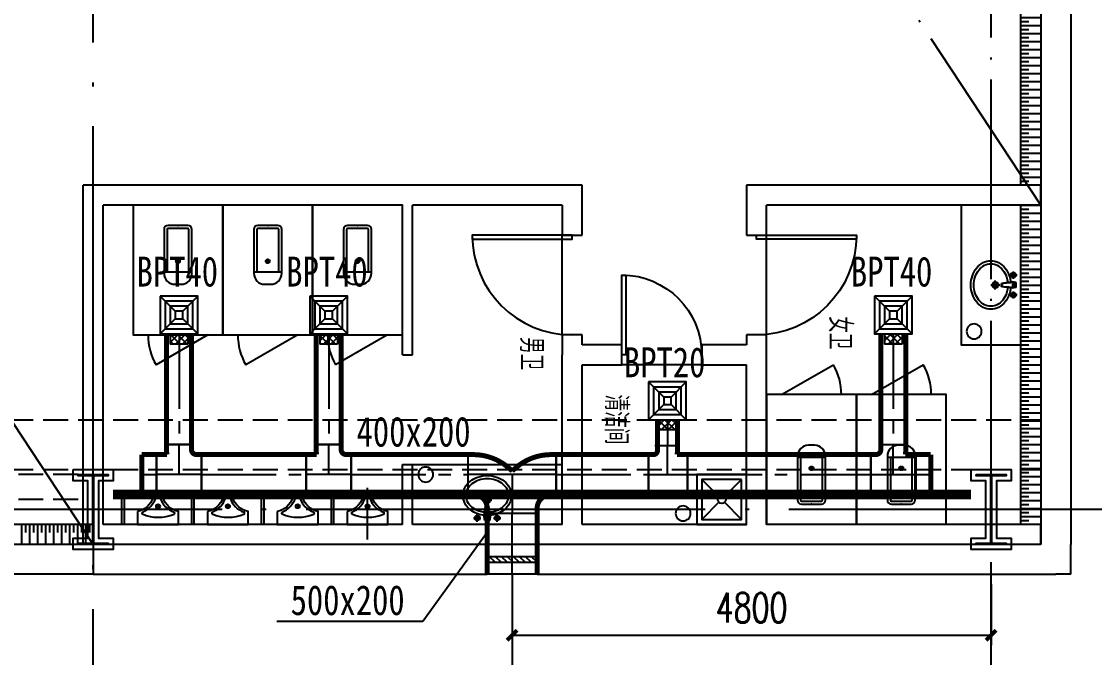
# Model space of a CAD drawing. Extents: x -555607 to 460190, y 498714 to 1664455.
# Drawn here: x -138573 to -127817, y 638585 to 644962 of the extents above; entities that cross this region are included whole.
import ezdxf

# ---------------------------------------------------------------- set-up
doc = ezdxf.new("R2010")
doc.units = 0
doc.header["$LTSCALE"] = 1000
doc.header["$MEASUREMENT"] = 0
for name, pattern in [('CENTER', [2, 1.25, -0.25, 0.25, -0.25]), ('CENTER2', [1.125, 0.75, -0.125, 0.125, -0.125]), ('DASH', [0.35, 0.25, -0.1]), ('DOTE', [2.4200000000000004, 2, -0.2, 0.02, -0.2])]:
    doc.linetypes.add(name, pattern=pattern)
doc.layers.get('Defpoints').update_dxf_attribs({"color": 210})
for name, color, linetype in [('.', 251, 'Continuous'), ('99平面图例外参$0$A-HATCH-2', 251, 'Continuous'), ('A-AXIS-DOTE', 14, 'DOTE'), ('A-HATCH-2', 251, 'Continuous'), ('A-HRAIL', 250, 'Continuous'), ('A-LIN-V', 9, 'Continuous'), ('A-SFCE', 30, 'Continuous'), ('A-TEXT', 61, 'Continuous'), ('A-WC', 223, 'Continuous'), ('A-WINDOW', 8, 'Continuous'), ('AS-COLN', 6, 'Continuous'), ('AS-WALL', 40, 'Continuous'), ('DUCT-暖通风中心线', 5, 'CENTER2'), ('DUCT-暖通风法兰', 2, 'Continuous'), ('DUCT-暖通风管', 7, 'Continuous'), ('DUCT-暖通风管端线', 2, 'Continuous'), ('TH_DIM', 3, 'Continuous'), ('建-门', 8, 'Continuous'), ('暖通', 7, 'Continuous'), ('灯具', 250, 'Continuous')]:
    doc.layers.add(name, color=color, linetype=linetype)
doc.layers.add('柱间支撑', color=6, linetype='CENTER', lineweight=0)
doc.styles.add('-黑体', font='simhei.ttf', dxfattribs={"width": 0.8})
doc.styles.add('_TCH_DIM_T3', font='SIMPLEX', dxfattribs={"width": 0.7058823529411765, "bigfont": 'GBCBIG'})
doc.styles.add('_TCH_WINDOW', font='SIMPLEX', dxfattribs={"height": 3.5, "bigfont": 'GBCBIG'})
doc.styles.add('图框宋体', font='', dxfattribs={"width": 0.75})
doc.styles.get('图框宋体').set_extended_font_data('SimSun')
doc.dimstyles.new('_TCH_ARCH&&100', dxfattribs={"dimtxt": 297.5, "dimasz": 100, "dimexe": 100, "dimexo": 100, "dimgap": 126.25, "dimtad": 1, "dimdec": 0, "dimzin": 0, "dimdsep": 46, "dimtxsty": '_TCH_DIM_T3', "dimblk": 'ARCHTICK', "dimcen": 0.09, "dimclrt": 7, "dimazin": 2, "dimtfac": 1, "dimtdec": 0, "dimtix": 1, "dimtmove": 2, "dimatfit": 3, "dimfxl": 100, "dimtolj": 1, "dimtzin": 0, "dimarcsym": 0})
doc.dimstyles.new('_TCH_ARCH&&150', dxfattribs={"dimtxt": 446.25, "dimasz": 150, "dimexe": 375, "dimexo": 450, "dimgap": 150, "dimtad": 1, "dimdec": 0, "dimzin": 0, "dimdsep": 46, "dimtxsty": '_TCH_DIM_T3', "dimblk": 'ARCHTICK', "dimcen": 0.09, "dimclrt": 7, "dimazin": 2, "dimtfac": 1, "dimtdec": 0, "dimtix": 1, "dimtmove": 2, "dimatfit": 3, "dimfxl": 1, "dimtolj": 1, "dimtzin": 0, "dimarcsym": 0})

# ---------------------------------------------------------------- blocks, each defined once
blk = doc.blocks.new('42343243')
at = {"layer": 'AS-WALL'}
for p, q in [((-137854.1845319249, 1223169.999996598), (-144654.1845728137, 1223169.99999585)), ((-137854.1845318917, 1222869.999996598), (-137854.1845319249, 1223169.999996598)), ((-137854.1845318917, 1222869.999996598), (-144354.1845729408, 1222869.999995881))]:
    blk.add_line(p, q, dxfattribs=at)
blk = doc.blocks.new('23124232432')
at = {"layer": '柱间支撑', "color": 250, "const_width": 100}
blk.add_lwpolyline([(-129054.1837504644, 640219.9996041292), (-137654.1837504644, 640219.9996041292)], dxfattribs=at)
blk = doc.blocks.new('nt66')
at = {"layer": 'A-HATCH-2'}
blk.add_lwpolyline([(-195839.9992261842, 766869.9996079458), (-195439.9992261842, 766869.9996079458), (-195439.9992261842, 766757.9996079458), (-195585.9992261842, 766757.9996079458), (-195585.9992261842, 766181.9996079458), (-195439.9992261842, 766181.9996079458), (-195439.9992261842, 766069.9996079458), (-195839.9992261842, 766069.9996079458), (-195839.9992261842, 766181.9996079458), (-195693.9992261842, 766181.9996079458), (-195693.9992261842, 766757.9996079458), (-195839.9992261842, 766757.9996079458)], close=True, dxfattribs=at)
at = {"layer": 'AS-COLN'}
blk.add_lwpolyline([(-195789.9992261842, 766819.9996079458), (-195489.9992261842, 766819.9996079458), (-195489.9992261842, 766807.9996079458), (-195635.9992261842, 766807.9996079458), (-195635.9992261842, 766131.9996079458), (-195489.9992261842, 766131.9996079458), (-195489.9992261842, 766119.9996079458), (-195789.9992261842, 766119.9996079458), (-195789.9992261842, 766131.9996079458), (-195643.9992261842, 766131.9996079458), (-195643.9992261842, 766807.9996079458), (-195789.9992261842, 766807.9996079458)], close=True, dxfattribs=at)
blk = doc.blocks.new('*U52')
at = {"color": 0}
for p, q in [((-250.000000492626, 149.9999999983263), (250.0000005524926, 149.9999999983263)), ((250.0000005524344, 29.99999999988336), (-250.0000004925678, 29.99999999988336)), ((-250.0000004925678, -30.00000000011664), (-190.0000004925679, 29.99999999988336)), ((-190.0000004925678, -30.00000000011664), (-130.0000004925679, 29.99999999988336)), ((-130.0000004925678, -30.00000000011664), (-70.0000004925679, 29.99999999988336)), ((-70.0000004925678, -30.00000000011664), (-10.00000049256792, 29.99999999988336)), ((-10.00000049256781, -30.00000000011664), (49.99999950743208, 29.99999999988336)), ((49.99999950743216, -30.00000000011664), (109.9999995074321, 29.99999999988336)), ((109.9999995074322, -30.00000000011664), (169.9999995074321, 29.99999999988336)), ((169.9999995074322, -30.00000000011664), (229.9999995074321, 29.99999999988336)), ((250.0000005524344, -30.00000000011664), (-250.0000004925678, -30.00000000011664)), ((-250.000000492626, -150.0000000016737), (250.0000005524926, -150.0000000016737))]:
    blk.add_line(p, q, dxfattribs=at)
for points in [[(-250.000000492626, -150.0000000016737), (-250.000000492626, 149.9999999983263)], [(250.0000005524926, -150.0000000016737), (250.0000005524926, 149.9999999983263)]]:
    blk.add_lwpolyline(points, dxfattribs=at)
blk = doc.blocks.new('*U51')
at = {"color": 0, "xscale": 0.001999999996058992, "yscale": 0.003333333333333334, "zscale": 0.001999999996058992}
blk.add_blockref('*U52', (0, 0), dxfattribs=at)
blk = doc.blocks.new('厕卫')
at = {"layer": 'A-WC', "color": 250}
for p, q in [((-59.78343963623047, -40), (-59.78343963623047, -469.6564288139343)), ((149.7834396362305, -30), (-49.78343963623047, -30)), ((159.7834396362305, -469.6564288139343), (159.7834396362305, -40)), ((189.7834396362305, -469.6564288139343), (-89.78343963623047, -469.6564288139343)), ((350, -1097.23339176178), (-169.6152420043945, -1397.23339176178))]:
    blk.add_line(p, q, dxfattribs=at)
blk.add_lwpolyline([(-400, 202.7666082382202), (-400, -1097.23339176178), (500, -1097.23339176178), (500, 202.7666082382202)], close=True, dxfattribs=at)
blk.add_lwpolyline([(189.7834396362305, -40, 0.4142135623730951), (149.7834396362305, 0), (-49.78343963623047, 0, 0.4142135623730951), (-89.78343963623047, -40), (-89.78343963623047, -479.6564288139343, 0.4142135623730951), (20.21656036376953, -589.6564288139343), (79.78343963623047, -589.6564288139343, 0.4142135623730903), (189.7834396362305, -479.6564288139343)], format="xyb", close=True, dxfattribs=at)
blk.add_circle((50, -358.6146011352539), 20, dxfattribs=at)
for centre, radius, start, end in [((-49.78343963623047, -40), 10, 90, 180), ((149.7834396362305, -40), 10, 0, 90), ((350, -1097.23339176178), 599.9999999999995, 180, 209.9998831151044)]:
    blk.add_arc(centre, radius, start, end, dxfattribs=at)
for p in [(50, 0), (50, -358.6146011352539)]:
    blk.add_point(p, dxfattribs=at)
blk = doc.blocks.new('343243')
at = {"layer": 'A-WC', "color": 250}
for p, q in [((-137039.1845330456, 783829.9407035712), (-137039.1845321211, 783920.0591275479)), ((-137084.2437445717, 783874.9999160218), (-136994.125320595, 783874.9999150973)), ((-137070.6291553337, 783706.5430113167), (-137055.8879810546, 783814.2154559261)), ((-137064.1845347106, 783667.647857158), (-137055.8879810546, 783814.2154559261)), ((-137056.3608064828, 783804.1132499352), (-137022.0082601383, 783804.1132495828)), ((-137055.8879810546, 783814.2154559261), (-137022.4810853592, 783814.2154555834)), ((-137014.1845347106, 783667.6478566449), (-137022.4810853592, 783814.2154555834)), ((-137007.7399132893, 783706.5430106715), (-137022.4810853592, 783814.2154555834)), ((-137175.6989661359, 783693.99991696), (-137102.6701027446, 783693.9999162109)), ((-137139.1845348148, 783657.4854848898), (-137139.1845340656, 783730.5143482811)), ((-137064.1845347106, 783667.647857158), (-137070.6291553337, 783706.5430113167)), ((-137064.1845347106, 783667.647857158), (-137014.1845347106, 783667.6478566449)), ((-137063.069927619, 783687.3385976467), (-137015.2991413982, 783687.3385971566)), ((-137014.1845347106, 783667.6478566449), (-137007.7399132893, 783706.5430106715)), ((-136975.6989661359, 783693.9999149082), (-136902.6701027446, 783693.9999141591)), ((-136939.1845348148, 783657.485482838), (-136939.1845340656, 783730.5143462293))]:
    blk.add_line(p, q, dxfattribs=at)
for points in [[(-137068.5861527328, 783721.4655052931, -0.05503366445282638), (-137132.052788923, 783734.964308203, -0.0888493983857469), (-137208.3990421116, 783776.3516643569, -0.1049875008758899), (-137263.2745701811, 783843.1668952166, -0.1201703710503755), (-137282.0112499413, 783919.9999180507, -0.120170371050088), (-137263.2745686047, 783996.8329405003, -0.1049875008761855), (-137208.3990391642, 784063.6481702342, -0.08884939838595049), (-137132.0527851261, 784105.0355248217, -0.08005155327522542), (-137039.1845300698, 784119.9999155595, -0.08005155327514211)], [(-137039.1845300698, 784119.9999155595, -0.08005155327514211), (-136946.3162753206, 784105.0355229162, -0.08884939838606445), (-136869.9700221316, 784063.6481667622, -0.1049875008760499), (-136815.0944940622, 783996.8329359024, -0.120170371050193), (-136796.357814302, 783919.9999130684, -0.1201703710501875), (-136815.0944956387, 783843.1668906187, -0.1049875008760622), (-136869.9700250791, 783776.3516608849, -0.08884939838584911), (-136946.316279117, 783734.9643062975, -0.05503366445274368), (-137009.7829155841, 783721.4655046898, -0.0800515532754416)], [(-137064.5138742414, 783751.2102306456, -0.05606644776381915), (-137122.6293239315, 783763.445851482, -0.08884939838590888), (-137189.6757487428, 783799.7917643017, -0.1049875008761085), (-137236.6424184022, 783856.9773438561, -0.1201703710500949), (-137252.0112499413, 783919.9999177429, -0.1201703710501435), (-137236.642417109, 783983.0224913144, -0.1049875008761313), (-137189.6757462764, 784040.2080699052, -0.08884939838588762), (-137122.6293207193, 784076.5539813492, -0.08005155327528395), (-137039.1845303776, 784089.9999155595, -0.08005155327526944)], [(-137039.1845303776, 784089.9999155595, -0.08005155327526944), (-136955.7397403118, 784076.5539796371, -0.0888493983858896), (-136888.6933155005, 784040.2080668174, -0.1049875008761153), (-136841.7266458411, 783983.022487263, -0.1201703710501367), (-136826.357814302, 783919.9999133762, -0.1201703710501367), (-136841.7266471343, 783856.9773398046, -0.1049875008761155), (-136888.6933179669, 783799.7917612139, -0.08884939838591054), (-136955.7397435241, 783763.4458497699, -0.05606644776380701), (-137013.8551934652, 783751.2102301259, -0.08005155327530532)]]:
    blk.add_lwpolyline(points, format="xyb", dxfattribs=at)
for centre, radius in [((-137039.1845325833, 783874.9999155595), 30), ((-137039.1845325833, 783874.9999155595), 20), ((-137139.1845344402, 783693.9999165855), 25), ((-137139.1845344402, 783693.9999165855), 15), ((-136939.1845344402, 783693.9999145336), 25), ((-136939.1845344402, 783693.9999145336), 15)]:
    blk.add_circle(centre, radius, dxfattribs=at)
for centre, start, end in [((-137040.368334685, 783694.7285667062), 80.52522821089455, 279.4747706136177), ((-137038.0007341804, 783694.7285666818), 260.5252282108945, 99.47477061338024)]:
    blk.add_arc(centre, 7.191400878313289, start, end, dxfattribs=at)
blk = doc.blocks.new('清洁间')
at = {"layer": 'A-WC', "color": 250}
for points in [[(2045106.132982434, 1693769.783519275), (2045106.132982434, 1694269.783519275), (2044606.132982434, 1694269.783519275), (2044606.132982434, 1693769.783519275)], [(2045056.132982434, 1693819.783519275), (2045056.132982434, 1694219.783519275), (2044656.132982434, 1694219.783519275), (2044656.132982434, 1693819.783519275)]]:
    blk.add_lwpolyline(points, close=True, dxfattribs=at)
for points in [[(2044827.848711186, 1694048.067790522), (2044656.132982434, 1694219.783519275)], [(2044884.417253681, 1694048.067790522), (2045056.132982434, 1694219.783519275)], [(2044656.132982434, 1693819.783519275), (2044827.848711186, 1693991.499248027)], [(2045056.132982434, 1693819.783519275), (2044884.417253681, 1693991.499248027)]]:
    blk.add_lwpolyline(points, dxfattribs=at)
blk.add_circle((2044856.132982434, 1694019.783519275), 40.00000000000001, dxfattribs=at)
blk = doc.blocks.new('小便器')
at = {"color": 250}
for p, q in [((2044606.132981716, 1696016.10936749), (2044906.132981716, 1696016.10936749)), ((2044606.132981716, 1695991.10936749), (2044606.132981716, 1696016.10936749)), ((2044606.132981716, 1695991.10936749), (2044906.132981716, 1695991.10936749)), ((2044906.132981716, 1695991.10936749), (2044906.132981716, 1696016.10936749)), ((2044606.132981716, 1695316.10936749), (2044906.132981716, 1695316.10936749)), ((2044606.132981716, 1695291.10936749), (2044606.132981716, 1695316.10936749)), ((2044606.132981716, 1695291.10936749), (2044906.132981716, 1695291.10936749)), ((2044906.132981716, 1695291.10936749), (2044906.132981716, 1695316.10936749))]:
    blk.add_line(p, q, dxfattribs=at)
at = {"color": 250, "elevation": 1e-08}
blk.add_lwpolyline([(2044736.825147213, 1695858.609367371), (2044606.132980346, 1695858.609367371), (2044606.132980346, 1695448.609367371), (2044736.825147214, 1695448.609367371, -0.2680681872429386), (2044869.59581309, 1695602.842398078, 0.3177651244820785), (2044905.779707095, 1695653.609367428, 0.3177651238976431), (2044869.59581309, 1695704.376336663, -0.2680681872434905)], format="xyb", close=True, dxfattribs=at)
at = {"color": 250}
blk.add_circle((2044787.755139126, 1695653.609367371, 1e-08), 20, dxfattribs=at)
for centre, radius, start, end in [((2045072.558103172, 1695648.51597201, 1e-08), 395.0016948295108, 155.8916125312979, 203.3324853490377), ((2044721.138415142, 1695805.77533703, 1e-08), 10, 21.86060386201648, 155.8916125312979), ((2044947.064603988, 1695896.416683217, 1e-08), 233.4306809856922, 201.8606038620165, 250.7360580956558), ((2044862.132980346, 1695653.399863185, 1e-08), 23.99999999999859, 0.5001607480070194, 70.73605809565584), ((2044862.132980346, 1695653.818871556, 1e-08), 24.0000000000008, 289.2639419043442, 359.499839251993), ((2044947.064603988, 1695410.802051525, 1e-08), 233.4306809856918, 109.2639419043442, 159.5058923916645), ((2044719.041088921, 1695496.029822946, 1e-08), 10, 203.3324853490377, 339.5058923916646)]:
    blk.add_arc(centre, radius, start, end, dxfattribs=at)
blk.add_point((2044787.755139126, 1695653.609367371, 1e-08), dxfattribs=at)
blk = doc.blocks.new('45345')
at = {"layer": 'A-WC'}
h = blk.add_hatch(dxfattribs=at)
h.set_pattern_fill('ANSI31', color=250, scale=10, angle=7.69694232914171e-13)
h.set_pattern_definition([(30.00000000072439, (40598742844.53468, 3385776346.450553), (-7.937500000173811, 13.74815328497761), [])])
edge = h.paths.add_edge_path()
edge.add_arc((40598742441.34776, 3385774511.717568), 50, 0, 360)
at = {"layer": 'A-WC', "color": 250}
blk.add_circle((40598742441.34776, 3385774511.717568), 50, dxfattribs=at)
blk = doc.blocks.new('*U11')
at = {"color": 0}
blk.add_lwpolyline([(500, 0), (499.9999999999999, 1000), (459.9999999999999, 1000), (460, 0)], close=True, dxfattribs=at)
blk.add_arc((500, 0), 1000, 90, 180, dxfattribs=at)
blk = doc.blocks.new('*U10')
at = {"color": 0, "xscale": 0.001, "yscale": 0.001, "zscale": 0.001}
blk.add_blockref('*U11', (0, 0), dxfattribs=at)
blk = doc.blocks.new('*U13')
at = {"color": 0}
blk.add_lwpolyline([(400, 0), (399.9999999999999, 800), (359.9999999999999, 800), (360, 0)], close=True, dxfattribs=at)
blk.add_arc((400, 0), 800, 90, 180, dxfattribs=at)
blk = doc.blocks.new('*U12')
at = {"color": 0, "xscale": 0.00125, "yscale": 0.00125, "zscale": 0.00125}
blk.add_blockref('*U13', (0, 0), dxfattribs=at)
blk = doc.blocks.new('99平面图例外参$0$$LinePat$填挖边坡')
at = {"color": 0}
for p, q in [((0, 0), (0, -1500)), ((300, 0), (300, -600))]:
    blk.add_line(p, q, dxfattribs=at)
at = {"layer": 'Defpoints', "color": 0}
blk.add_point((600, 0), dxfattribs=at)
blk = doc.blocks.new('A$C43B121A0')
at = {"layer": '.'}
h = blk.add_hatch(dxfattribs=at)
h.set_pattern_fill('ANSI37', scale=25)
h.set_pattern_definition([(45, (0, 0), (-28.0633003783411, 28.0633003783411), []), (135, (0, 0), (-28.0633003783411, -28.0633003783411), [])])
h.paths.add_polyline_path([(299.9992513017496, 80.00013442884665), (382, 80.00013442884666), (382, 220.0001344288466), (299.9992513017496, 220.0001344288466)])
at = {"layer": '灯具', "color": 7}
for p, q in [((119.9992513017496, 180.0001344288466), (-0.0007486982503905892, 300.0001344288466)), ((179.9992513017496, 180.0001344288466), (299.9992513017496, 300.0001344288466)), ((299.9992513017496, 220.0001344288466), (382, 220.0001344288466)), ((382, 220.0001344288466), (382, 80.00013442884666)), ((-0.0007486982503905892, 0.0001344288466498256), (119.9992513017496, 120.0001344288466)), ((299.9992513017496, 0.0001344288466498256), (179.9992513017496, 120.0001344288466)), ((299.9992513017496, 80.00013442884666), (382, 80.00013442884666))]:
    blk.add_line(p, q, dxfattribs=at)
for points in [[(-0.0007486982503905892, 0.0001344288466498256), (299.9992513017496, 0.0001344288466498256), (299.9992513017496, 300.0001344288466), (-0.0007486982503905892, 300.0001344288466)], [(39.99925130174961, 40.00013442884665), (259.9992513017496, 40.00013442884665), (259.9992513017496, 260.0001344288466), (39.99925130174961, 260.0001344288466)], [(79.99925130174961, 80.00013442884665), (219.9992513017496, 80.00013442884665), (219.9992513017496, 220.0001344288466), (79.99925130174961, 220.0001344288466)], [(119.9992513017496, 120.0001344288466), (179.9992513017496, 120.0001344288466), (179.9992513017496, 180.0001344288466), (119.9992513017496, 180.0001344288466)]]:
    blk.add_lwpolyline(points, close=True, dxfattribs=at)
blk = doc.blocks.new('_ArchTick')
at = {"color": 0, "linetype": 'ByBlock', "const_width": 0.4}
blk.add_lwpolyline([(-0.5, -0.5), (0.5, 0.5)], dxfattribs=at)
blk = doc.blocks.new('*D530')
at = {"layer": 'Defpoints', "color": 0, "transparency": 16777216}
for p in [(-133654.1845340776, 639419.9999952794), (-128854.1845319087, 639419.9999947752), (-128854.1845319087, 638809.3045665752)]:
    blk.add_point(p, dxfattribs=at)
at = {"layer": 'TH_DIM', "color": 0, "lineweight": -2, "transparency": 16777216}
for p, q in [((-133654.1845340776, 639319.9999952794), (-133654.1845340776, 638709.3045665752)), ((-128854.1845319087, 639319.9999947752), (-128854.1845319087, 638709.3045665752)), ((-133654.1845340776, 638809.3045665752), (-128854.1845319087, 638809.3045665752))]:
    blk.add_line(p, q, dxfattribs=at)
at = {"layer": 'TH_DIM', "color": 0, "lineweight": -2, "transparency": 16777216, "xscale": 100, "yscale": 100, "zscale": 100, "rotation": 180}
blk.add_blockref('_ArchTick', (-133654.1845340776, 638809.3045665752), dxfattribs=at)
at = {"layer": 'TH_DIM', "color": 0, "lineweight": -2, "transparency": 16777216, "xscale": 100, "yscale": 100, "zscale": 100}
blk.add_blockref('_ArchTick', (-128854.1845319087, 638809.3045665752), dxfattribs=at)
at = {"layer": 'TH_DIM', "color": 7, "transparency": 16777216, "insert": (-131254.1845329932, 639084.3045665752), "char_height": 297.5, "attachment_point": 5, "style": '_TCH_DIM_T3'}
blk.add_mtext('\\A1;4800', dxfattribs=at)
blk = doc.blocks.new('*D613')
at = {"layer": 'Defpoints', "color": 0, "transparency": 16777216}
for p in [(-128054.1845166863, 722569.9999961833), (-126004.5064517933, 722569.9999961833), (-128054.1845166867, 640069.9999961834)]:
    blk.add_point(p, dxfattribs=at)
at = {"layer": 'TH_DIM', "color": 0, "lineweight": -2, "transparency": 16777216}
for p, q in [((-127604.1845166863, 722569.9999961833), (-125629.5064517933, 722569.9999961833)), ((-126004.5064517933, 640069.9999961834), (-126004.5064517933, 722569.9999961833)), ((-127604.1845166867, 640069.9999961834), (-125629.5064517933, 640069.9999961834))]:
    blk.add_line(p, q, dxfattribs=at)
at = {"layer": 'TH_DIM', "color": 0, "lineweight": -2, "transparency": 16777216, "xscale": 150, "yscale": 150, "zscale": 150}
for p, rotation in [((-126004.5064517933, 722569.9999961833), 90), ((-126004.5064517933, 640069.9999961834), 270)]:
    blk.add_blockref('_ArchTick', p, dxfattribs=dict(at, rotation=rotation))
at = {"layer": 'TH_DIM', "color": 7, "transparency": 16777216, "insert": (-126452.4219545867, 681319.9999961834), "char_height": 446.25, "attachment_point": 5, "rotation": 90, "style": '图框宋体'}
blk.add_mtext('\\A1;本侧201轴至206A轴储烟仓以下开窗(门)面积共计:6.0平方', dxfattribs=at)

msp = doc.modelspace()

# ---------------------------------------------------------------- linework, layer by layer
at = {"layer": 'A-AXIS-DOTE', "color": 250}
for p, q in [((-128854.1845319089, 540740), (-128854.1845319082, 841482.3222737174)), ((-128354.1845340757, 643119.9999956696), (-136440, 655370.2271551568)), ((-137854.183750464, 639719.9996041292), (-145939.9992163883, 651970.2267636164))]:
    msp.add_line(p, q, dxfattribs=at)
at = {"layer": 'A-AXIS-DOTE', "color": 250, "ltscale": 2}
for p, q in [((-137854.1845319084, 635071.1326831486), (-137854.1845319084, 728869.9999961853)), ((-122040, 640069.9999961834), (-296249.9999999999, 640069.9999961844))]:
    msp.add_line(p, q, dxfattribs=at)
at = {"layer": 'A-AXIS-DOTE'}
msp.add_lwpolyline([(-135104.1845359833, 639767.334475281), (-135104.1845359834, 640287.334475281)], dxfattribs=at)
at = {"layer": 'A-HATCH-2', "color": 250, "linetype": 'DASH'}
for p, q in [((-263654.1845247769, 640970.0003759358), (-128354.1845264263, 640970.0003949694)), ((-263654.1845247769, 640470.0003759358), (-128354.184526356, 640470.0003949694))]:
    msp.add_line(p, q, dxfattribs=at)
at = {"layer": 'A-LIN-V', "color": 250}
for p, q in [((-128554.1845292329, 643319.9999956696), (-128554.1845292205, 658219.9999962031)), ((-128554.184534076, 639919.9999956695), (-128554.1845340775, 643119.9999956695)), ((-128554.1845292355, 639919.9999767712), (-128554.1845340775, 643119.9999956695)), ((-137850.183750464, 639920.0000006347), (-144354.1845732643, 639920.0000006346))]:
    msp.add_line(p, q, dxfattribs=at)
at = {"layer": 'A-SFCE', "color": 250, "linetype": 'DASH'}
for p, q in [((-138004.1837504639, 640419.9996041292), (-146704.1837504639, 640419.9996041316)), ((-138004.1837504639, 640169.9996041293), (-146704.1837504639, 640169.9996041317))]:
    msp.add_line(p, q, dxfattribs=at)
at = {"layer": 'A-WC', "color": 250}
for p, q in [((-134654.1845340774, 640519.9798173021), (-133154.1811840979, 640520.0053051163)), ((-135466.6845359696, 639920.0069487417), (-135466.6845359697, 640220.0069487417)), ((-135441.6845359697, 640220.0069487417), (-135466.6845359697, 640220.0069487417)), ((-135441.6845359696, 639920.0069487417), (-135441.6845359697, 640220.0069487417)), ((-135441.6845359696, 639920.0069487417), (-135466.6845359696, 639920.0069487417))]:
    msp.add_line(p, q, dxfattribs=at)
msp.add_lwpolyline([(-129154.1845340757, 643119.9999956696), (-129154.165477803, 641719.9999956697), (-128554.1845340767, 641719.9999956698), (-128554.1845340767, 641719.9999956698)], dxfattribs=at)
at = {"layer": 'A-WC', "color": 250, "elevation": 1e-08}
msp.add_lwpolyline([(-135309.1845358506, 640050.6991142395), (-135309.1845358506, 639920.0069473723), (-134899.1845358506, 639920.0069473725), (-134899.1845358506, 640050.6991142401, -0.2680681872429386), (-135053.4175665583, 640183.4697801161, 0.3177651244820785), (-135104.184535908, 640219.6536741212, 0.3177651238976431), (-135154.9515051427, 640183.4697801166, -0.2680681872434905)], format="xyb", close=True, dxfattribs=at)
at = {"layer": 'A-WC', "color": 250}
msp.add_circle((-135104.1845358506, 640101.6291061516, 1e-08), 20, dxfattribs=at)
for centre, radius, start, end in [((-135103.975031665, 640176.0069473723, 1e-08), 23.99999999999859, 90.50016074806526, 160.7360580964811), ((-135104.3940400364, 640176.0069473723, 1e-08), 24.00000000000079, 19.26394190351893, 89.49983925193476), ((-135346.9918516967, 640260.9385710142, 1e-08), 233.4306809856922, 291.8606038612427, 340.736058096481), ((-134861.3772200047, 640260.9385710143, 1e-08), 233.4306809856917, 199.2639419035189, 249.5058923854243), ((-135256.3505055097, 640035.0123821681, 1e-08), 10, 111.8606038612427, 245.8916125320589), ((-135099.09114049, 640386.4320701982, 1e-08), 395.0016948295107, 245.8916125320589, 293.3324853471615), ((-134946.6049914261, 640032.9150559467, 1e-08), 10, 293.3324853471615, 69.50589238542429)]:
    msp.add_arc(centre, radius, start, end, dxfattribs=at)
msp.add_point((-135104.1845358506, 640101.6291061516, 1e-08), dxfattribs=at)
at = {"layer": 'AS-WALL'}
for p, q in [((-128354.1845262434, 658219.9999962031), (-128354.1845286716, 639719.9999947196)), ((-128054.1845262434, 658219.9999961834), (-128054.1845286717, 639719.9999946248)), ((-137954.1845359848, 639719.9999956692), (-137954.1845359861, 643319.9999956694)), ((-134704.18453598, 643319.9999956694), (-137954.1845359861, 643319.9999956694)), ((-132954.1845340784, 643319.9999956694), (-134704.18453598, 643319.9999956694)), ((-132954.1845340783, 642819.9999956694), (-132954.1845340784, 643319.9999956694)), ((-128354.1845321927, 643319.9999956696), (-131304.1845340783, 643319.9999956692)), ((-131304.1845340783, 643319.9999956692), (-131304.1845340781, 642819.9999956696)), ((-128354.1845321927, 643119.9999956696), (-128354.1845321927, 643319.9999956696)), ((-137754.1845359849, 639919.9999956692), (-137754.1845359861, 643119.9999956694)), ((-134754.18453598, 643119.9999956694), (-137754.1845359861, 643119.9999956694)), ((-134754.1845359795, 641619.0938909912), (-134754.18453598, 643119.9999956694)), ((-134654.1845359795, 641619.0938909912), (-134654.18453598, 643119.9999956694)), ((-133154.1845340784, 643119.9999956694), (-134654.18453598, 643119.9999956694)), ((-133154.1845340784, 643119.9999956694), (-133154.1845340783, 642819.9999956694)), ((-128354.1845321927, 643119.9999956696), (-131104.1845340783, 643119.9999956692)), ((-131104.1845340781, 642819.9999956696), (-131104.1845340783, 643119.9999956692)), ((-133154.1845340783, 642819.9999956694), (-132954.1845340783, 642819.9999956694)), ((-131304.1845340781, 642819.9999956696), (-131104.1845340781, 642819.9999956696)), ((-132954.1845340779, 641819.9999956694), (-133154.1845340779, 641819.9999956694)), ((-133154.1845340779, 641819.9999956694), (-133154.1845340778, 641619.9999956694)), ((-132954.1845340779, 641719.9999956694), (-132954.1845340779, 641819.9999956694)), ((-131104.1845340778, 641819.9999956696), (-131304.1845340778, 641819.9999956696)), ((-131304.1845340778, 641819.9999956696), (-131304.1845340777, 641719.9999956694)), ((-131104.1845340777, 641619.9999956694), (-131104.1845340778, 641819.9999956696)), ((-132554.1845340776, 641719.9999956694), (-132954.1845340779, 641719.9999956694)), ((-132554.1845340776, 641519.9999956694), (-132554.1845340776, 641719.9999956694)), ((-131304.1845340777, 641719.9999956694), (-131754.1845340776, 641719.9999956694)), ((-131754.1845340776, 641719.9999956694), (-131754.1845340776, 641519.9999956694)), ((-134754.1845359795, 641619.0938909912), (-134654.1845359795, 641619.0938909912)), ((-133154.1845340772, 639919.9999956695), (-133154.1845340778, 641619.9999956694)), ((-131104.184534077, 639919.9999956695), (-131104.1845340777, 641619.9999956694)), ((-132954.1845340778, 641519.9999956694), (-132554.1845340776, 641519.9999956694)), ((-132954.1845340772, 639919.9999956694), (-132954.1845340778, 641519.9999956694)), ((-131754.1845340776, 641519.9999956694), (-131304.1845340777, 641519.9999956694)), ((-131304.184534077, 639919.9999956695), (-131304.1845340777, 641519.9999956694)), ((-134754.1845359801, 639919.9999956694), (-134754.1845359803, 640519.9986054129)), ((-134754.1845359803, 640519.9986054129), (-134654.1845359803, 640519.9986054129)), ((-134654.1845359801, 639919.9999956694), (-134654.1845359803, 640519.9986054129)), ((-134754.1845359801, 639919.9999956694), (-137754.1845359849, 639919.9999956692)), ((-133154.1845340772, 639919.9999956695), (-134654.1845359801, 639919.9999956694)), ((-131304.184534077, 639919.9999956695), (-132954.1845340772, 639919.9999956694)), ((-128354.1845321934, 639919.9999956696), (-131104.184534077, 639919.9999956695)), ((-128354.1845321934, 639719.9999956696), (-128354.1845321934, 639919.9999956696)), ((-134704.18453598, 639719.9999956694), (-137954.1845359848, 639719.9999956692)), ((-133904.1845222222, 639719.9999953337), (-137854.1845318918, 639719.9999957704)), ((-137854.1845318918, 639719.9999957704), (-137854.184531925, 639419.9999957704)), ((-133054.1845340771, 639719.9999956695), (-134704.18453598, 639719.9999956694)), ((-133904.1845222554, 639419.9999953337), (-133904.1845222222, 639719.9999953337)), ((-128354.1845286716, 639719.9999947196), (-133404.1845212304, 639719.9999952784)), ((-133404.1845212304, 639719.9999952784), (-133404.1845212636, 639419.9999952784)), ((-131204.184534077, 639719.9999956695), (-133054.1845340771, 639719.9999956694)), ((-128354.1845321934, 639719.9999956696), (-131204.1845340771, 639719.9999956695)), ((-128054.1845166247, 639719.9999946866), (-128054.1845286717, 639719.9999946248)), ((-128054.184516658, 639419.9999946866), (-128054.1845166247, 639719.9999946866)), ((-137854.184531925, 639419.9999957704), (-133904.1845222554, 639419.9999953337)), ((-133404.1845212636, 639419.9999952784), (-128204.1845287078, 639419.9999947032)), ((-128054.184516658, 639419.9999946866), (-128204.1845287078, 639419.9999947032))]:
    msp.add_line(p, q, dxfattribs=at)
at = {"layer": 'DUCT-暖通风中心线'}
for p, q in [((-136993.6288521531, 641830.2701989056), (-136993.6288521531, 640720.1999956694)), ((-135493.6288521531, 641830.2701989056), (-135493.6288521531, 640720.1999956694)), ((-129834.0077968378, 641830.2701989056), (-129834.0077968378, 640720.1999956694)), ((-132097.7292776442, 640970.0003944428), (-132097.7292776442, 640710.1999956694)), ((-136993.6288521531, 640419.9999956695), (-136993.6288521531, 640719.9999956695)), ((-135493.6288521531, 640419.9999956695), (-135493.6288521531, 640719.9999956695)), ((-132097.7292776442, 640419.9999956695), (-132097.7292776442, 640709.9999956695)), ((-129834.0077968378, 640419.9999956695), (-129834.0077968378, 640719.9999956695)), ((-137367.1187391479, 640419.9999956695), (-137218.828852153, 640419.9999956695)), ((-136993.6288521531, 640419.9999956695), (-137218.6288521531, 640419.9999956695)), ((-136768.6288521531, 640419.9999956695), (-136993.6288521531, 640419.9999956695)), ((-136768.428852153, 640419.9999956695), (-135718.828852153, 640419.9999956695)), ((-135493.6288521531, 640419.9999956695), (-135718.6288521531, 640419.9999956695)), ((-135268.6288521531, 640419.9999956695), (-135493.6288521531, 640419.9999956695)), ((-135268.428852153, 640419.9999956695), (-134094.3845340777, 640419.9999956695)), ((-133654.1845340776, 640419.9999956695), (-134094.1845340776, 640419.9999956695)), ((-133214.1845340776, 640419.9999956695), (-133654.1845340776, 640419.9999956695)), ((-133654.1845340776, 640419.9999956695), (-133654.1845340776, 640029.9999956695)), ((-133213.9845340776, 640419.9999956695), (-132287.9292776441, 640419.9999956695)), ((-132287.7292776442, 640419.9999956695), (-132097.7292776442, 640419.9999956695)), ((-132097.7292776442, 640419.9999956695), (-131897.7292776442, 640419.9999956695)), ((-131897.5292776441, 640419.9999956695), (-130059.2077968378, 640419.9999956695)), ((-130059.0077968378, 640419.9999956695), (-129834.0077968378, 640419.9999956695)), ((-129834.0077968378, 640419.9999956695), (-129609.0077968378, 640419.9999956695)), ((-129608.8077968378, 640419.9999956695), (-129458.9745410797, 640419.9999956695)), ((-133654.1845340776, 639419.9999952794), (-133654.1845340776, 640029.7999956695))]:
    msp.add_line(p, q, dxfattribs=at)
at = {"layer": 'DUCT-暖通风法兰'}
for p, q in [((-137218.7288521531, 640644.9999956695), (-137218.7288521531, 640194.9999956695)), ((-137143.6288521531, 640720.0999956694), (-136843.6288521531, 640720.0999956694)), ((-136768.528852153, 640194.9999956695), (-136768.528852153, 640644.9999956695)), ((-135718.7288521531, 640644.9999956695), (-135718.7288521531, 640194.9999956695)), ((-135643.6288521531, 640720.0999956694), (-135343.6288521531, 640720.0999956694)), ((-135268.528852153, 640194.9999956695), (-135268.528852153, 640644.9999956695)), ((-134094.2845340777, 640194.9999956695), (-134094.2845340777, 640644.9999956695)), ((-133214.0845340776, 640194.9999956695), (-133214.0845340776, 640644.9999956695)), ((-132287.8292776442, 640644.9999956695), (-132287.8292776442, 640194.9999956695)), ((-132222.7292776442, 640710.0999956694), (-131972.7292776442, 640710.0999956694)), ((-131897.6292776442, 640194.9999956695), (-131897.6292776442, 640644.9999956695)), ((-130059.1077968378, 640644.9999956695), (-130059.1077968378, 640194.9999956695)), ((-129984.0077968378, 640720.0999956694), (-129684.0077968378, 640720.0999956694)), ((-129608.9077968378, 640194.9999956695), (-129608.9077968378, 640644.9999956695)), ((-133379.1845340776, 640029.8999956695), (-133929.1845340776, 640029.8999956695))]:
    msp.add_line(p, q, dxfattribs=at)
at = {"layer": 'DUCT-暖通风管', "const_width": 50}
for points in [[(-137118.6288521531, 641830.2701989056), (-137118.6288521531, 640720.1999956694)], [(-136868.6288521531, 640720.1999956694), (-136868.6288521531, 641830.2701989056)], [(-135618.6288521531, 641830.2701989056), (-135618.6288521531, 640720.1999956694)], [(-135368.6288521531, 640720.1999956694), (-135368.6288521531, 641830.2701989056)], [(-129959.0077968378, 641830.2701989056), (-129959.0077968378, 640720.1999956694)], [(-129709.0077968378, 640720.1999956694), (-129709.0077968378, 641830.2701989056)], [(-132197.7292776442, 640970.0003944428), (-132197.7292776442, 640710.1999956694)], [(-131997.7292776442, 640710.1999956694), (-131997.7292776442, 640970.0003944428)], [(-137118.6288521531, 640719.9999956695), (-137118.6288521531, 640669.9999956695)], [(-136868.6288521531, 640669.9999956695), (-136868.6288521531, 640719.9999956695)], [(-135618.6288521531, 640719.9999956695), (-135618.6288521531, 640669.9999956695)], [(-135368.6288521531, 640669.9999956695), (-135368.6288521531, 640719.9999956695)], [(-132197.7292776442, 640659.9999956695), (-132197.7292776442, 640709.9999956695)], [(-131997.7292776442, 640709.9999956695), (-131997.7292776442, 640659.9999956695)], [(-129959.0077968378, 640669.9999956695), (-129959.0077968378, 640719.9999956695)], [(-129709.0077968378, 640719.9999956695), (-129709.0077968378, 640669.9999956695)], [(-137218.828852153, 640619.9999956695), (-137367.1187391479, 640619.9999956695)], [(-137367.1187391479, 640619.9999956695), (-137367.1187391479, 640219.9999956695)], [(-137114.4328413081, 640619.9999956695), (-137218.6288521531, 640619.9999956695)], [(-136768.6288521531, 640619.9999956695), (-136818.6288521531, 640619.9999956695)], [(-135718.828852153, 640619.9999956695), (-136768.428852153, 640619.9999956695)], [(-135614.4328413081, 640619.9999956695), (-135718.6288521531, 640619.9999956695)], [(-135268.6288521531, 640619.9999956695), (-135318.6288521531, 640619.9999956695)], [(-134094.3845340777, 640619.9999956695), (-135268.428852153, 640619.9999956695)], [(-134094.1845340776, 640619.9999956695), (-134044.1845340776, 640619.9999956695)], [(-133264.1845340776, 640619.9999956695), (-133214.1845340776, 640619.9999956695)], [(-132287.9292776441, 640619.9999956695), (-133213.9845340776, 640619.9999956695)], [(-132287.7292776442, 640619.9999956695), (-132237.7292776442, 640619.9999956695)], [(-132001.0860863202, 640619.9999956695), (-131897.7292776442, 640619.9999956695)], [(-130059.2077968378, 640619.9999956695), (-131897.5292776441, 640619.9999956695)], [(-130059.0077968378, 640619.9999956695), (-130009.0077968378, 640619.9999956695)], [(-129713.2038076828, 640619.9999956695), (-129609.0077968378, 640619.9999956695)], [(-129458.9745410797, 640619.9999956695), (-129608.8077968378, 640619.9999956695)], [(-129458.9745410797, 640219.9999956695), (-129458.9745410797, 640619.9999956695)], [(-137367.1187391479, 640219.9999956695), (-137218.828852153, 640219.9999956695)], [(-137218.6288521531, 640219.9999956695), (-136818.6288521531, 640219.9999956695)], [(-136818.6288521531, 640219.9999956695), (-136768.6288521531, 640219.9999956695)], [(-136768.428852153, 640219.9999956695), (-135718.828852153, 640219.9999956695)], [(-135718.6288521531, 640219.9999956695), (-135318.6288521531, 640219.9999956695)], [(-135318.6288521531, 640219.9999956695), (-135268.6288521531, 640219.9999956695)], [(-135268.428852153, 640219.9999956695), (-134094.3845340777, 640219.9999956695)], [(-134044.1845340776, 640219.9999956695), (-134094.1845340776, 640219.9999956695)], [(-133214.1845340776, 640219.9999956695), (-133264.1845340776, 640219.9999956695)], [(-133213.9845340776, 640219.9999956695), (-132287.9292776441, 640219.9999956695)], [(-132237.7292776442, 640219.9999956695), (-132287.7292776442, 640219.9999956695)], [(-131897.7292776442, 640219.9999956695), (-132237.7292776442, 640219.9999956695)], [(-131897.5292776441, 640219.9999956695), (-130059.2077968378, 640219.9999956695)], [(-130009.0077968378, 640219.9999956695), (-130059.0077968378, 640219.9999956695)], [(-129609.0077968378, 640219.9999956695), (-130009.0077968378, 640219.9999956695)], [(-129608.8077968378, 640219.9999956695), (-129458.9745410797, 640219.9999956695)], [(-133904.1845340776, 640029.9999956695), (-133904.1845340776, 640079.9999956695)], [(-133404.1845340776, 640079.9999956695), (-133404.1845340776, 640029.9999956695)], [(-133904.1845340776, 640029.7999956695), (-133904.1845340776, 639419.9999952794)], [(-133404.1845340776, 639419.9999952794), (-133404.1845340776, 640029.7999956695)]]:
    msp.add_lwpolyline(points, dxfattribs=at)
for points in [[(-137118.6288521531, 640669.9999956695, 0.04188649035997494), (-137114.4328413081, 640619.9999956695)], [(-135618.6288521531, 640669.9999956695, 0.04188649035997494), (-135614.4328413081, 640619.9999956695)], [(-132237.7292776442, 640619.9999956695, 0.414213562372882), (-132197.7292776442, 640659.9999956695)], [(-130009.0077968378, 640619.9999956695, 0.414213562374203), (-129959.0077968379, 640669.9999956695)], [(-133904.1845340776, 640079.9999956695, 0.4142135623729124), (-134044.1845340776, 640219.9999956696)], [(-133264.1845340776, 640219.9999956695, 0.4142135623729123), (-133404.1845340776, 640079.9999956695)]]:
    msp.add_lwpolyline(points, format="xyb", dxfattribs=at)
at = {"layer": 'DUCT-暖通风管', "extrusion": (0, 0, -1), "const_width": 50}
for points in [[(136818.6288521531, 640619.9999956695, 0.4142135623734361), (136868.6288521531, 640669.9999956695)], [(135318.6288521531, 640619.9999956695, 0.4142135623734361), (135368.6288521531, 640669.9999956695)], [(134044.1845340776, 640619.9999956695, 0.2045351542136031), (133654.1845340827, 640453.4969836039)], [(133654.1845340827, 640453.4969836039, 0.2045351541998768), (133264.1845340776, 640619.9999956695)], [(131997.7292776442, 640659.9999956695, 0.04188649035992556), (132001.0860863202, 640619.9999956695)], [(129709.0077968378, 640669.9999956695, 0.0418864903602651), (129713.2038076828, 640619.9999956695)]]:
    msp.add_lwpolyline(points, format="xyb", dxfattribs=at)
at = {"layer": 'DUCT-暖通风管端线'}
for p, q in [((-137218.828852153, 640219.9999956695), (-137218.828852153, 640619.9999956695)), ((-137218.6288521531, 640619.9999956695), (-137218.6288521531, 640219.9999956695)), ((-137118.6288521531, 640720.1999956694), (-136868.6288521531, 640720.1999956694)), ((-136868.6288521531, 640719.9999956695), (-137118.6288521531, 640719.9999956695)), ((-136768.6288521531, 640219.9999956695), (-136768.6288521531, 640619.9999956695)), ((-136768.428852153, 640619.9999956695), (-136768.428852153, 640219.9999956695)), ((-135718.828852153, 640219.9999956695), (-135718.828852153, 640619.9999956695)), ((-135718.6288521531, 640619.9999956695), (-135718.6288521531, 640219.9999956695)), ((-135618.6288521531, 640720.1999956694), (-135368.6288521531, 640720.1999956694)), ((-135368.6288521531, 640719.9999956695), (-135618.6288521531, 640719.9999956695)), ((-135268.6288521531, 640219.9999956695), (-135268.6288521531, 640619.9999956695)), ((-135268.428852153, 640619.9999956695), (-135268.428852153, 640219.9999956695)), ((-134094.3845340777, 640219.9999956695), (-134094.3845340777, 640619.9999956695)), ((-134094.1845340776, 640219.9999956695), (-134094.1845340776, 640619.9999956695)), ((-133214.1845340776, 640619.9999956695), (-133214.1845340776, 640219.9999956695)), ((-133213.9845340776, 640619.9999956695), (-133213.9845340776, 640219.9999956695)), ((-132287.9292776441, 640219.9999956695), (-132287.9292776441, 640619.9999956695)), ((-132287.7292776442, 640219.9999956695), (-132287.7292776442, 640619.9999956695)), ((-132197.7292776442, 640710.1999956694), (-131997.7292776442, 640710.1999956694)), ((-132197.7292776442, 640709.9999956695), (-131997.7292776442, 640709.9999956695)), ((-131897.7292776442, 640619.9999956695), (-131897.7292776442, 640219.9999956695)), ((-131897.5292776441, 640619.9999956695), (-131897.5292776441, 640219.9999956695)), ((-130059.2077968378, 640219.9999956695), (-130059.2077968378, 640619.9999956695)), ((-130059.0077968378, 640219.9999956695), (-130059.0077968378, 640619.9999956695)), ((-129959.0077968378, 640720.1999956694), (-129709.0077968378, 640720.1999956694)), ((-129959.0077968378, 640719.9999956695), (-129709.0077968378, 640719.9999956695)), ((-129609.0077968378, 640619.9999956695), (-129609.0077968378, 640219.9999956695)), ((-129608.8077968378, 640619.9999956695), (-129608.8077968378, 640219.9999956695)), ((-133404.1845340776, 640029.9999956695), (-133904.1845340776, 640029.9999956695)), ((-133404.1845340776, 640029.7999956695), (-133904.1845340776, 640029.7999956695))]:
    msp.add_line(p, q, dxfattribs=at)
at = {"layer": '建-门'}
for p, q in [((-133154.1845340779, 641819.9999956694), (-133154.1845340783, 642819.9999956694)), ((-131104.1845340778, 641819.9999956696), (-131104.1845340781, 642819.9999956696)), ((-131754.1845340776, 641519.9999956694), (-132554.1845340776, 641519.9999956694))]:
    msp.add_line(p, q, dxfattribs=at)
at = {"layer": '暖通', "color": 7}
for p, q in [((-134550.5702586846, 638951.5886145014), (-133904.1845217851, 639842.8909155562)), ((-133654.1845340776, 639419.9999953042), (-133654.1845340776, 637983.217671038)), ((-136013.3152492924, 638951.5886145014), (-134550.5702586846, 638951.5886145014))]:
    msp.add_line(p, q, dxfattribs=at)

# ---------------------------------------------------------------- block references
at = {"color": 250}
for name, p in [('厕卫', (-137054.1845359782, 642917.2333874321)), ('厕卫', (-136154.1845359783, 642917.2333874323)), ('厕卫', (-135254.1845359783, 642917.2333874325)), ('nt66', (57785.81547572016, -126400.0000038166)), ('nt66', (66785.81547572005, -126400.0000038166))]:
    msp.add_blockref(name, p, dxfattribs=at)
for name, p, rotation in [('厕卫', (-130604.004302029, 640123.6727085855), 180), ('厕卫', (-129704.004302029, 640123.6727085854), 180), ('小便器', (1558449.424832054, -1404686.126032531), 90.00000000000001), ('小便器', (1559149.424832054, -1404686.126032531), 90.00000000000001), ('小便器', (1559849.424832055, -1404686.12603253), 90.00000000000001)]:
    msp.add_blockref(name, p, dxfattribs=dict(at, rotation=rotation))
at = {"layer": '99平面图例外参$0$A-HATCH-2', "color": 250, "yscale": 0.1333333333333333, "zscale": 0.1333333333333333}
for p, xscale, rotation in [((-128554.1845291815, 645002.258060246), -0.1335125448076481, 89.99999999825114), ((-128554.1845291839, 644922.1505333614), -0.1335125448076481, 89.99999999825114), ((-128554.1845291864, 644842.0430064767), -0.1335125448076481, 89.99999999825114), ((-128554.1845291888, 644761.9354795922), -0.1335125448076481, 89.99999999825114), ((-128554.1845291913, 644681.8279527077), -0.1335125448076481, 89.99999999825114), ((-128554.1845291937, 644601.720425823), -0.1335125448076481, 89.99999999825114), ((-128554.1845291962, 644521.6128989384), -0.1335125448076481, 89.99999999825114), ((-128554.1845291986, 644441.5053720538), -0.1335125448076481, 89.99999999825114), ((-128554.1845292011, 644361.3978451693), -0.1335125448076481, 89.99999999825114), ((-128554.1845292035, 644281.2903182846), -0.1335125448076481, 89.99999999825114), ((-128554.184529206, 644201.1827914), -0.1335125448076481, 89.99999999825114), ((-128554.1845292084, 644121.0752645155), -0.1335125448076481, 89.99999999825114), ((-128554.1845292108, 644040.9677376309), -0.1335125448076481, 89.99999999825114), ((-128554.1845292133, 643960.8602107463), -0.1335125448076481, 89.99999999825114), ((-128554.1845292157, 643880.7526838616), -0.1335125448076481, 89.99999999825114), ((-128554.1845292182, 643800.6451569771), -0.1335125448076481, 89.99999999825114), ((-128554.1845292206, 643720.5376300926), -0.1335125448076481, 89.99999999825114), ((-128554.1845292231, 643640.4301032079), -0.1335125448076481, 89.99999999825114), ((-128554.1845292255, 643560.3225763233), -0.1335125448076481, 89.99999999825114), ((-128554.184529228, 643480.2150494388), -0.1335125448076481, 89.99999999825114), ((-128554.1845292304, 643400.1075225542), -0.1335125448076481, 89.99999999825114), ((-128554.1845340775, 643119.9999956695), -0.1333333333333333, 90.00000000002679), ((-128554.1845340775, 643039.9999956695), -0.1333333333333333, 90.00000000002679), ((-128554.1845340775, 642959.9999956695), -0.1333333333333333, 90.00000000002679), ((-128554.1845340774, 642879.9999956695), -0.1333333333333333, 90.00000000002679), ((-128554.1845340774, 642799.9999956695), -0.1333333333333333, 90.00000000002679), ((-128554.1845340774, 642719.9999956695), -0.1333333333333333, 90.00000000002679), ((-128554.1845340773, 642639.9999956695), -0.1333333333333333, 90.00000000002679), ((-128554.1845340773, 642559.9999956695), -0.1333333333333333, 90.00000000002679), ((-128554.1845340772, 642479.9999956695), -0.1333333333333333, 90.00000000002679), ((-128554.1845340772, 642399.9999956695), -0.1333333333333333, 90.00000000002679), ((-128554.1845340772, 642319.9999956695), -0.1333333333333333, 90.00000000002679), ((-128554.1845340771, 642239.9999956695), -0.1333333333333333, 90.00000000002679), ((-128554.1845340771, 642159.9999956695), -0.1333333333333333, 90.00000000002679), ((-128554.1845340771, 642079.9999956695), -0.1333333333333333, 90.00000000002679), ((-128554.184534077, 641999.9999956695), -0.1333333333333333, 90.00000000002679), ((-128554.184534077, 641919.9999956695), -0.1333333333333333, 90.00000000002679), ((-128554.184534077, 641839.9999956695), -0.1333333333333333, 90.00000000002679), ((-128554.1845340769, 641759.9999956695), -0.1333333333333333, 90.00000000002679), ((-128554.1845340769, 641679.9999956695), -0.1333333333333333, 90.00000000002679), ((-128554.1845340768, 641599.9999956695), -0.1333333333333333, 90.00000000002679), ((-128554.1845340768, 641519.9999956695), -0.1333333333333333, 90.00000000002679), ((-128554.1845340768, 641439.9999956695), -0.1333333333333333, 90.00000000002679), ((-128554.1845340767, 641359.9999956695), -0.1333333333333333, 90.00000000002679), ((-128554.1845340767, 641279.9999956695), -0.1333333333333333, 90.00000000002679), ((-128554.1845340766, 641199.9999956695), -0.1333333333333333, 90.00000000002679), ((-128554.1845340766, 641119.9999956695), -0.1333333333333333, 90.00000000002679), ((-128554.1845340766, 641039.9999956695), -0.1333333333333333, 90.00000000002679), ((-128554.1845340765, 640959.9999956695), -0.1333333333333333, 90.00000000002679), ((-128554.1845340765, 640879.9999956695), -0.1333333333333333, 90.00000000002679), ((-128554.1845340765, 640799.9999956695), -0.1333333333333333, 90.00000000002679), ((-128554.1845340764, 640719.9999956695), -0.1333333333333333, 90.00000000002679), ((-128554.1845340764, 640639.9999956695), -0.1333333333333333, 90.00000000002679), ((-128554.1845340764, 640559.9999956695), -0.1333333333333333, 90.00000000002679), ((-128554.1845340763, 640479.9999956695), -0.1333333333333333, 90.00000000002679), ((-128554.1845340763, 640399.9999956695), -0.1333333333333333, 90.00000000002679), ((-128554.1845340762, 640319.9999956695), -0.1333333333333333, 90.00000000002679), ((-128554.1845340762, 640239.9999956695), -0.1333333333333333, 90.00000000002679), ((-128554.1845340762, 640159.9999956695), -0.1333333333333333, 90.00000000002679), ((-128554.1845340761, 640079.9999956695), -0.1333333333333333, 90.00000000002679), ((-128554.1845340761, 639999.9999956695), -0.1333333333333333, 90.00000000002679)]:
    msp.add_blockref('99平面图例外参$0$$LinePat$填挖边坡', p, dxfattribs=dict(at, xscale=xscale, rotation=rotation))
at = {"layer": '99平面图例外参$0$A-HATCH-2', "color": 250, "xscale": 0.1338271774238745, "yscale": 0.1333333333333333, "zscale": 0.1333333333333333}
for p in [(-138572.8505085529, 639920.0000006439), (-138492.5542020986, 639920.0000006441), (-138412.2578956443, 639920.0000006442), (-138331.96158919, 639920.0000006444), (-138251.6652827357, 639920.0000006445), (-138171.3689762813, 639920.0000006446), (-138091.072669827, 639920.0000006447), (-138010.7763633727, 639920.0000006448), (-137930.4800569183, 639920.0000006449)]:
    msp.add_blockref('99平面图例外参$0$$LinePat$填挖边坡', p, dxfattribs=at)
at = {"layer": 'A-HRAIL', "color": 250, "rotation": 90.00000000000001}
msp.add_blockref('清洁间', (1562465.599004263, -1404686.133007566), dxfattribs=at)
at = {"layer": 'A-LIN-V', "color": 250, "xscale": -1.5, "yscale": 1.5, "zscale": 1.5, "rotation": 270}
for p in [(-5078790791.59026, -60897471806.93462), (-5078796288.882515, -60897473241.93463), (-5078793708.215813, -60897473631.50513)]:
    msp.add_blockref('45345', p, dxfattribs=at)
at = {"layer": 'A-WINDOW', "color": 250, "rotation": 90.00000000000001}
msp.add_blockref('343243', (655063.4633247305, 779359.18453038), dxfattribs=at)
at = {"layer": 'A-WINDOW', "color": 250}
msp.add_blockref('343243', (3135.001676829561, -143710.00650476), dxfattribs=at)
at = {"layer": 'A-WINDOW', "xscale": -1, "rotation": 180}
msp.add_blockref('42343243', (0, 1862589.999991208), dxfattribs=at)
at = {"layer": 'A-WINDOW', "xscale": 500.000000985252, "yscale": -300, "zscale": 300, "rotation": 179.9999999936638}
msp.add_blockref('*U51', (-133654.1845217386, 639569.9999953059), dxfattribs=at)
at = {"layer": '建-门'}
for name, p, xscale, yscale, zscale, rotation in [('*U10', (-133054.1845340781, 642319.9999956694), 1000, 1000, 200, 90.00000000002079), ('*U10', (-131204.184534078, 642319.9999956696), 1000, -1000, 199.9999999999999, 90.00000000002079), ('*U12', (-132154.1845340776, 641619.9999956694), 800, -800, 199.9999999999998, 180)]:
    msp.add_blockref(name, p, dxfattribs=dict(at, xscale=xscale, yscale=yscale, zscale=zscale, rotation=rotation))
at = {"layer": '暖通', "color": 29, "xscale": 1.25987400021404, "yscale": 1.25987400021404, "zscale": 1.25987400021404, "rotation": 270}
for p in [(-137182.6101215485, 642208.2314557043, -5000), (-135682.6101215485, 642208.2314557043, -5000), (-130022.9890662333, 642208.2314557043, -5000), (-132286.7105470236, 641347.9616512415)]:
    msp.add_blockref('A$C43B121A0', p, dxfattribs=at)
at = {"layer": '柱间支撑'}
msp.add_blockref('23124232432', (0, 0), dxfattribs=at)

# ---------------------------------------------------------------- texts
at = {"layer": 'A-TEXT', "color": 8, "style": '_TCH_WINDOW'}
for s, p in [('女卫', (-130482.9681612658, 642007.6677847741, 5000)), ('男卫', (-133577.4534897362, 641798.5480201985)), ('清洁间', (-132725.579646818, 641221.3774550715))]:
    msp.add_text(s, height=231.4893617021278, rotation=270, dxfattribs=at).set_placement(p)
at = {"layer": '暖通', "style": '-黑体', "width": 0.8}
for s, p in [('BPT40', (-137418.8961475781, 642304.9527706493, -5000)), ('BPT40', (-135918.8961475781, 642304.9527706493, -5000)), ('BPT40', (-130259.2750922629, 642304.9527706493, -5000)), ('BPT20', (-132533.8226554609, 641395.7530061108, -5000)), ('400x200', (-135213.9275264946, 640700.260612049, -5000)), ('500x200', (-135874.9304739601, 639011.4234386097, -5000))]:
    msp.add_text(s, height=300, rotation=359.999997812205, dxfattribs=at).set_placement(p)

# ---------------------------------------------------------------- dimensions: what is measured, and where the dimension line sits
at = {"layer": 'TH_DIM', "color": 7}
dim = msp.add_aligned_dim(p1=(-128054.1845166867, 640069.9999961834), p2=(-128054.1845166863, 722569.9999961833), distance=-2049.678064893, text='本侧201轴至206A轴储烟仓以下开窗(门)面积共计:6.0平方', dimstyle='_TCH_ARCH&&150', override={"dimtxsty": '图框宋体'}, dxfattribs=at)
dim.commit()
dim.dimension.update_dxf_attribs({"geometry": '*D613', "text_midpoint": (-126452.4219545867, 681319.9999961834)})
dim = msp.add_aligned_dim(p1=(-133654.1845340776, 639419.9999952794), p2=(-128854.1845319087, 639419.9999947752), distance=-610.6954281999497, text='4800', dimstyle='_TCH_ARCH&&100', dxfattribs=at)
dim.commit()
dim.dimension.update_dxf_attribs({"geometry": '*D530', "text_midpoint": (-131254.1845329932, 639084.3045665752)})

doc.saveas('drawing.dxf')
